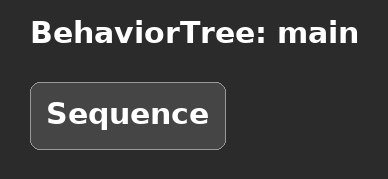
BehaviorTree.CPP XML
<?xml version="1.0" encoding="UTF-8"?>
<root BTCPP_format="4">
    <BehaviorTree ID="main">
      <Sequence>
<!-- #Scene 1. 손님 감지 및 이동 (Start) -->
        </Sequence>
    </BehaviorTree>
</root>
